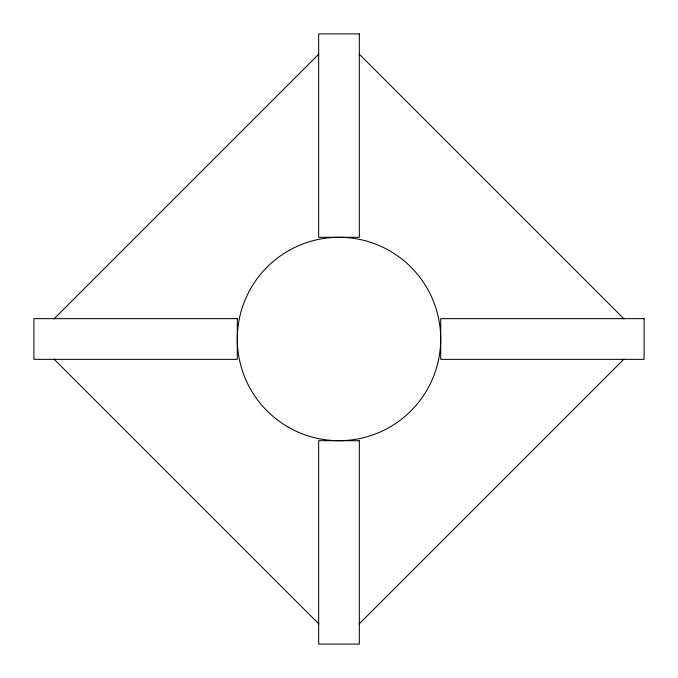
<?xml version="1.0" encoding="UTF-8"?>
<svg xmlns="http://www.w3.org/2000/svg" width="678" height="678" viewBox="0 0 678 678"><rect width="100%" height="100%" fill="white"/><g stroke="black" fill="none" stroke-linecap="round" stroke-linejoin="round"><path stroke-width="1.02" d="M54.087 318.813L318.813 54.087M359.187 623.913L623.913 359.187M359.187 54.087L623.913 318.813M54.087 359.187L318.813 623.913M359.34 33.9L318.66 33.9L318.66 237.3L359.34 237.3L359.34 33.9M237.3 318.66L33.9 318.66L33.9 359.34L237.3 359.34L237.3 318.66M644.1 318.66L440.7 318.66L440.7 359.34L644.1 359.34L644.1 318.66M359.34 440.7L318.66 440.7L318.66 644.1L359.34 644.1L359.34 440.7M288.15 427.072A101.7 101.7 0 0 0 440.7 339A101.7 101.7 0 0 0 288.15 250.928A101.7 101.7 0 0 0 288.15 427.072"/></g></svg>
